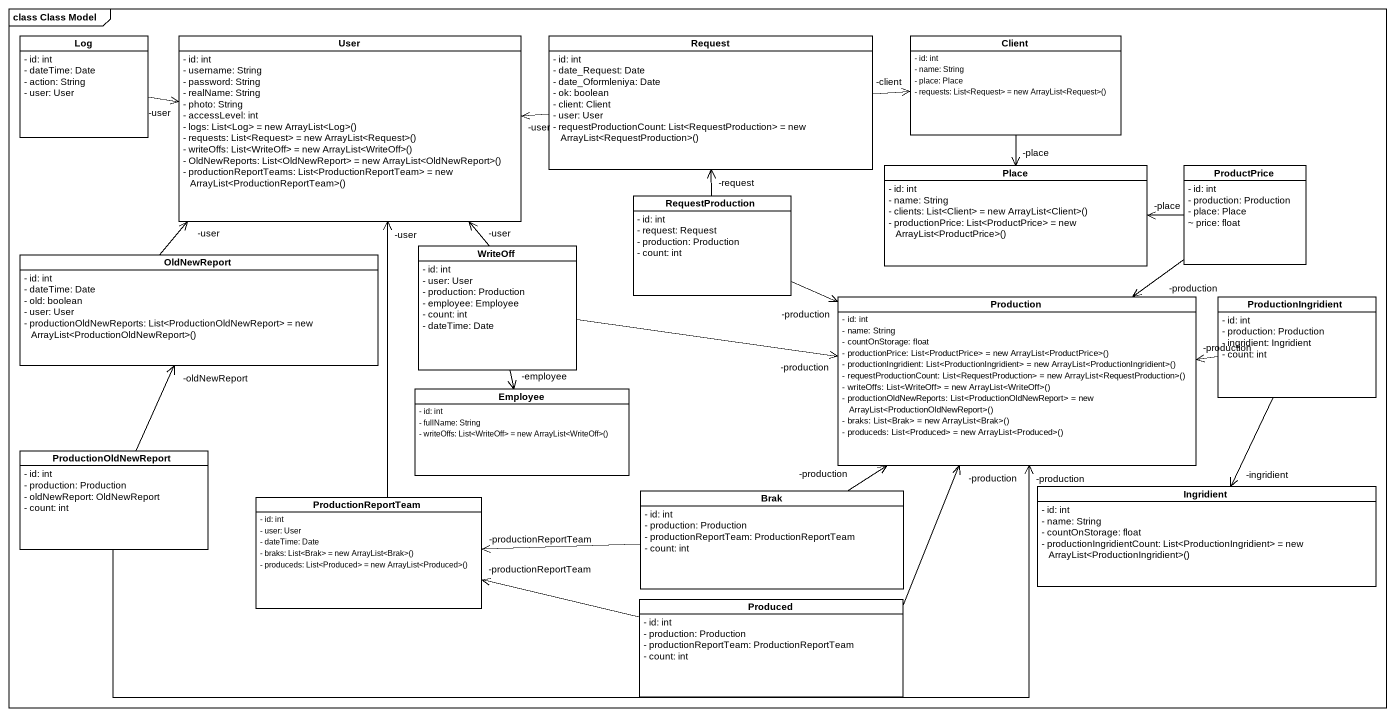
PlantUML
@startuml
mainframe class Class Model
hide circle
hide empty members
skinparam classAttributeIconSize 0
class Log {
  - id: int
  - dateTime: Date
  - action: String
  - user: User
}
class User {
  - id: int
  - username: String
  - password: String
  - realName: String
  - photo: String
  - accessLevel: int
  {field} - logs: List<Log> = new ArrayList<Log>()
  {field} - requests: List<Request> = new ArrayList<Request>()
  {field} - writeOffs: List<WriteOff> = new ArrayList<WriteOff>()
  {field} - OldNewReports: List<OldNewReport> = new ArrayList<OldNewReport>()
  {field} - productionReportTeams: List<ProductionReportTeam> = new ArrayList<ProductionReportTeam>()
}
class Request {
  - id: int
  - date_Request: Date
  - date_Oformleniya: Date
  - ok: boolean
  - client: Client
  - user: User
  {field} - requestProductionCount: List<RequestProduction> = new ArrayList<RequestProduction>()
}
class Client {
  - id: int
  - name: String
  - place: Place
  {field} - requests: List<Request> = new ArrayList<Request>()
}
class Place {
  - id: int
  - name: String
  {field} - clients: List<Client> = new ArrayList<Client>()
  {field} - productionPrice: List<ProductPrice> = new ArrayList<ProductPrice>()
}
class ProductPrice {
  - id: int
  - production: Production
  - place: Place
  ~ price: float
}
class RequestProduction {
  - id: int
  - request: Request
  - production: Production
  - count: int
}
class OldNewReport {
  - id: int
  - dateTime: Date
  - old: boolean
  - user: User
  {field} - productionOldNewReports: List<ProductionOldNewReport> = new ArrayList<ProductionOldNewReport>()
}
class WriteOff {
  - id: int
  - user: User
  - production: Production
  - employee: Employee
  - count: int
  - dateTime: Date
}
class Production {
  - id: int
  - name: String
  - countOnStorage: float
  {field} - productionPrice: List<ProductPrice> = new ArrayList<ProductPrice>()
  {field} - productionIngridient: List<ProductionIngridient> = new ArrayList<ProductionIngridient>()
  {field} - requestProductionCount: List<RequestProduction> = new ArrayList<RequestProduction>()
  {field} - writeOffs: List<WriteOff> = new ArrayList<WriteOff>()
  {field} - productionOldNewReports: List<ProductionOldNewReport> = new ArrayList<ProductionOldNewReport>()
  {field} - braks: List<Brak> = new ArrayList<Brak>()
  {field} - produceds: List<Produced> = new ArrayList<Produced>()
}
class ProductionIngridient {
  - id: int
  - production: Production
  - ingridient: Ingridient
  - count: int
}
class Employee {
  - id: int
  - fullName: String
  {field} - writeOffs: List<WriteOff> = new ArrayList<WriteOff>()
}
class ProductionOldNewReport {
  - id: int
  - production: Production
  - oldNewReport: OldNewReport
  - count: int
}
class ProductionReportTeam {
  - id: int
  - user: User
  - dateTime: Date
  {field} - braks: List<Brak> = new ArrayList<Brak>()
  {field} - produceds: List<Produced> = new ArrayList<Produced>()
}
class Brak {
  - id: int
  - production: Production
  - productionReportTeam: ProductionReportTeam
  - count: int
}
class Ingridient {
  - id: int
  - name: String
  - countOnStorage: float
  {field} - productionIngridientCount: List<ProductionIngridient> = new ArrayList<ProductionIngridient>()
}
class Produced {
  - id: int
  - production: Production
  - productionReportTeam: ProductionReportTeam
  - count: int
}
Log -right-> "-user" User
Request -left-> "-user" User
Request -right-> "-client" Client
Client --> "-place" Place
ProductPrice -left-> "-place" Place
ProductPrice --> "-production" Production
RequestProduction -up-> "-request" Request
RequestProduction -right-> "-production" Production
OldNewReport -up-> "-user" User
WriteOff -up-> "-user" User
WriteOff -right-> "-production" Production
WriteOff --> "-employee" Employee
ProductionIngridient -left-> "-production" Production
ProductionIngridient --> "-ingridient" Ingridient
ProductionOldNewReport -up-> "-oldNewReport" OldNewReport
ProductionOldNewReport -right-> "-production" Production
ProductionReportTeam -up-> "-user" User
Brak -up-> "-production" Production
Brak -left-> "-productionReportTeam" ProductionReportTeam
Produced -up-> "-production" Production
Produced -left-> "-productionReportTeam" ProductionReportTeam
@enduml
